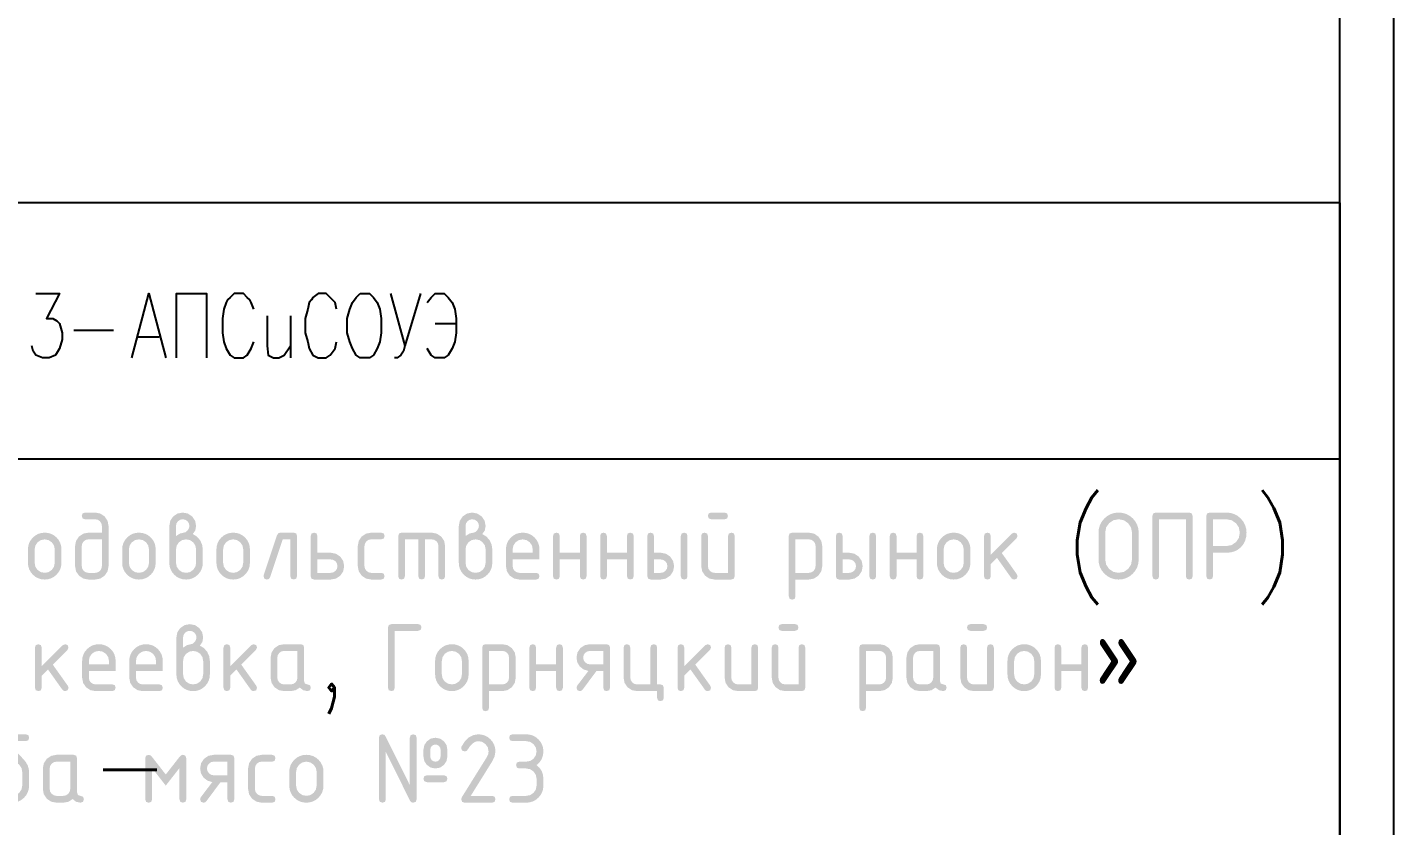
# Model space of a CAD drawing. Header units: millimetres. Extents: x 0 to 420, y 0 to 297.
# Drawn here: x 376.02 to 420.07, y 27.07 to 52.82 of the extents above; entities that cross this region are included whole.
import ezdxf

# ---------------------------------------------------------------- set-up
doc = ezdxf.new("R2010")
doc.units = ezdxf.units.MM
doc.layers.get('0').update_dxf_attribs({"linetype": 'CONTINUOUS'})
doc.styles.get("Standard").update_dxf_attribs({"font": 'STANDARD'})

msp = doc.modelspace()

# ---------------------------------------------------------------- hatches: boundary and pattern name
at = {"true_color": 0x000007}
h = msp.add_hatch(color=0, dxfattribs=at)
h.paths.add_polyline_path([(378.643691, 36.738234), (378.643691, 35.442327), (378.611996, 35.274551), (378.517463, 35.1353), (378.378212, 35.041318), (378.21209, 35.010175), (377.996013, 35.010175), (377.828237, 35.041594), (377.688986, 35.135852), (377.595004, 35.275447), (377.563861, 35.442327), (377.563861, 36.090005), (377.59528, 36.257575), (377.689538, 36.397032), (377.829133, 36.490808), (377.996013, 36.522158), (378.427615, 36.522158), (378.427615, 36.738234), (378.411974, 36.822157), (378.365328, 36.892023), (378.295943, 36.93867), (378.21209, 36.954311), (377.887975, 36.954311), (377.806878, 36.981251), (377.779937, 37.062349), (377.806878, 37.14324), (377.887975, 37.170387), (378.21209, 37.170387), (378.379177, 37.138692), (378.518565, 37.044159), (378.612341, 36.904839)], flags=0)
h.paths.add_polyline_path([(378.427615, 35.442327), (378.427615, 36.306082), (377.996013, 36.306082), (377.912366, 36.290372), (377.842775, 36.243243), (377.795647, 36.173445), (377.779937, 36.090005), (377.779937, 35.442327), (377.795715, 35.359576), (377.843327, 35.289641), (377.913262, 35.242029), (377.996013, 35.226251), (378.21209, 35.226251), (378.295048, 35.241961), (378.364776, 35.289089), (378.411905, 35.35868)], flags=0)
h = msp.add_hatch(color=0, dxfattribs=at)
h.paths.add_polyline_path([(380.8181, 36.41412), (380.949634, 36.495011), (381.070005, 36.522158), (381.134566, 36.540899), (381.19458, 36.597675), (381.236266, 36.667541), (381.250253, 36.738234), (381.234612, 36.822157), (381.187965, 36.892023), (381.118099, 36.93867), (381.034176, 36.954311), (380.950529, 36.938326), (380.880938, 36.890921), (380.83381, 36.821192), (380.8181, 36.738234)], flags=0)
h.paths.add_polyline_path([(381.35774, 36.478061), (381.491272, 36.397032), (381.594211, 36.279623), (381.659943, 36.13741), (381.681854, 35.981967), (381.681854, 35.550365), (381.671941, 35.441518), (381.642236, 35.341455), (381.59279, 35.250074), (381.523655, 35.167271), (381.440568, 35.098541), (381.349265, 35.049449), (381.249796, 35.019993), (381.142215, 35.010175), (381.033367, 35.020002), (380.933304, 35.049518), (380.841923, 35.098774), (380.75912, 35.167822), (380.69039, 35.250926), (380.641298, 35.342351), (380.611842, 35.442146), (380.602024, 35.550365), (380.602024, 36.738234), (380.633443, 36.905804), (380.727701, 37.045261), (380.867296, 37.139037), (381.034176, 37.170387), (381.201263, 37.138692), (381.340652, 37.044159), (381.434428, 36.904839), (381.465778, 36.738234), (381.438631, 36.591198)], flags=0)
h.paths.add_polyline_path([(381.465778, 35.550365), (381.465778, 35.981967), (381.442213, 36.106335), (381.37152, 36.211273), (381.267203, 36.282242), (381.142215, 36.306082), (381.016469, 36.282242), (380.911807, 36.211273), (380.841389, 36.106335), (380.8181, 35.981967), (380.8181, 35.550365), (380.841389, 35.42462), (380.911807, 35.319958), (381.016469, 35.24954), (381.142215, 35.226251), (381.267203, 35.249884), (381.37152, 35.32106), (381.442213, 35.425584)], flags=0)
h = msp.add_hatch(color=0, dxfattribs=at)
h.paths.add_polyline_path([(390.151525, 36.41412), (390.283059, 36.495011), (390.403431, 36.522158), (390.467992, 36.540899), (390.528005, 36.597675), (390.569691, 36.667541), (390.583678, 36.738234), (390.568037, 36.822157), (390.521391, 36.892023), (390.451524, 36.93867), (390.367602, 36.954311), (390.283955, 36.938326), (390.214364, 36.890921), (390.167235, 36.821192), (390.151525, 36.738234)], flags=0)
h.paths.add_polyline_path([(390.691165, 36.478061), (390.824697, 36.397032), (390.927636, 36.279623), (390.993369, 36.13741), (391.01528, 35.981967), (391.01528, 35.550365), (391.005366, 35.441518), (390.975661, 35.341455), (390.926215, 35.250074), (390.857081, 35.167271), (390.773994, 35.098541), (390.68269, 35.049449), (390.583222, 35.019993), (390.47564, 35.010175), (390.366792, 35.020002), (390.266729, 35.049518), (390.175348, 35.098774), (390.092545, 35.167822), (390.023816, 35.250926), (389.974723, 35.342351), (389.945267, 35.442146), (389.935449, 35.550365), (389.935449, 36.738234), (389.966868, 36.905804), (390.061126, 37.045261), (390.200721, 37.139037), (390.367602, 37.170387), (390.534689, 37.138692), (390.674077, 37.044159), (390.767853, 36.904839), (390.799203, 36.738234), (390.772056, 36.591198)], flags=0)
h.paths.add_polyline_path([(390.799203, 35.550365), (390.799203, 35.981967), (390.775639, 36.106335), (390.704945, 36.211273), (390.600628, 36.282242), (390.47564, 36.306082), (390.349894, 36.282242), (390.245232, 36.211273), (390.174814, 36.106335), (390.151525, 35.981967), (390.151525, 35.550365), (390.174814, 35.42462), (390.245232, 35.319958), (390.349894, 35.24954), (390.47564, 35.226251), (390.600628, 35.249884), (390.704945, 35.32106), (390.775639, 35.425584)], flags=0)
h = msp.add_hatch(color=0, dxfattribs=at)
h.paths.add_polyline_path([(398.829623, 36.41412), (398.829623, 35.118213), (398.802476, 35.037115), (398.721585, 35.010175), (398.181945, 35.010175), (398.014169, 35.041318), (397.874919, 35.1353), (397.780936, 35.274551), (397.749793, 35.442327), (397.749793, 36.41412), (397.776733, 36.495011), (397.857831, 36.522158), (397.938722, 36.495011), (397.965869, 36.41412), (397.965869, 35.442327), (397.981648, 35.359576), (398.029259, 35.289641), (398.099194, 35.242029), (398.181945, 35.226251), (398.613547, 35.226251), (398.613547, 36.41412), (398.640488, 36.495011), (398.721585, 36.522158), (398.802476, 36.495011)], flags=0)
h.paths.add_polyline_path([(398.503855, 36.954311), (398.073907, 36.954311), (397.99281, 36.981251), (397.965869, 37.062349), (397.99281, 37.14324), (398.073907, 37.170387), (398.503855, 37.170387), (398.584746, 37.14324), (398.611893, 37.062349), (398.584746, 36.981251)], flags=0)
h = msp.add_hatch(color=0, dxfattribs=at)
h.paths.add_polyline_path([(411.637643, 35.658404), (411.637643, 36.522158), (411.606293, 36.689727), (411.512517, 36.829185), (411.373128, 36.92296), (411.206041, 36.954311), (411.038265, 36.92296), (410.899014, 36.829185), (410.805032, 36.689727), (410.773889, 36.522158), (410.773889, 35.658404), (410.805032, 35.490628), (410.899014, 35.351377), (411.038265, 35.257395), (411.206041, 35.226251), (411.373128, 35.257395), (411.512517, 35.351377), (411.606293, 35.490628)], flags=0)
h.paths.add_polyline_path([(411.853719, 35.658404), (411.841834, 35.528997), (411.806177, 35.409461), (411.746749, 35.299743), (411.66355, 35.199793), (411.563694, 35.11668), (411.454226, 35.057441), (411.335043, 35.021974), (411.206041, 35.010175), (411.076635, 35.021974), (410.957099, 35.057441), (410.847381, 35.11668), (410.74743, 35.199793), (410.664317, 35.299743), (410.605079, 35.409461), (410.569612, 35.528997), (410.557812, 35.658404), (410.557812, 36.522158), (410.569612, 36.651246), (410.605079, 36.770618), (410.664317, 36.880276), (410.74743, 36.980218), (410.847381, 37.063417), (410.957099, 37.122845), (411.076635, 37.158502), (411.206041, 37.170387), (411.335758, 37.158519), (411.455397, 37.122983), (411.565012, 37.063882), (411.664652, 36.98132), (411.747214, 36.881593), (411.806315, 36.77179), (411.841851, 36.651961), (411.853719, 36.522158)], flags=0)
for points in [[(412.403868, 37.170387), (413.483699, 37.170387), (413.56459, 37.14324), (413.591737, 37.062349), (413.591737, 35.118213), (413.56459, 35.037115), (413.483699, 35.010175), (413.402601, 35.037115), (413.375661, 35.118213), (413.375661, 36.954311), (412.511906, 36.954311), (412.511906, 35.118213), (412.484759, 35.037115), (412.403868, 35.010175), (412.322771, 35.037115), (412.29583, 35.118213), (412.29583, 37.062349), (412.322771, 37.14324)], [(384.180378, 36.522158), (384.611979, 36.522158), (384.69287, 36.495011), (384.720017, 36.41412), (384.720017, 35.118213), (384.69287, 35.037115), (384.611979, 35.010175), (384.530882, 35.037115), (384.503941, 35.118213), (384.503941, 36.306082), (384.256996, 36.306082), (383.849648, 35.084037), (383.811752, 35.028502), (383.748225, 35.010175), (383.667127, 35.037529), (383.640187, 35.119866), (383.645147, 35.152388), (384.072339, 36.433964), (384.113749, 36.499972)], [(386.894426, 36.090005), (386.894426, 35.442327), (386.910204, 35.359576), (386.957816, 35.289641), (387.027751, 35.242029), (387.110502, 35.226251), (387.434066, 35.226251), (387.514957, 35.199104), (387.542104, 35.118213), (387.514957, 35.037115), (387.434066, 35.010175), (387.110502, 35.010175), (386.942726, 35.041318), (386.803475, 35.1353), (386.709493, 35.274551), (386.67835, 35.442327), (386.67835, 36.090005), (386.709493, 36.257575), (386.803475, 36.397032), (386.942726, 36.490808), (387.110502, 36.522158), (387.434066, 36.522158), (387.514957, 36.495011), (387.542104, 36.41412), (387.514957, 36.333022), (387.434066, 36.306082), (387.110502, 36.306082), (387.026855, 36.290372), (386.957264, 36.243243), (386.910136, 36.173445)], [(388.089901, 36.522158), (389.061694, 36.522158), (389.228298, 36.490463), (389.367618, 36.39593), (389.462152, 36.25661), (389.493846, 36.090005), (389.493846, 35.118213), (389.466699, 35.037115), (389.385808, 35.010175), (389.304711, 35.037115), (389.27777, 35.118213), (389.27777, 36.090005), (389.262129, 36.174341), (389.215483, 36.243794), (389.14603, 36.290441), (389.061694, 36.306082), (388.845617, 36.306082), (388.845617, 35.118213), (388.81847, 35.037115), (388.737579, 35.010175), (388.656964, 35.037115), (388.630092, 35.118213), (388.630092, 36.306082), (388.197939, 36.306082), (388.197939, 35.118213), (388.170792, 35.037115), (388.089901, 35.010175), (388.008804, 35.037115), (387.981863, 35.118213), (387.981863, 36.41412), (388.008804, 36.495011)], [(393.189688, 35.658404), (393.189688, 35.118213), (393.162541, 35.037115), (393.08165, 35.010175), (393.000553, 35.037115), (392.973612, 35.118213), (392.973612, 36.41412), (393.000553, 36.495011), (393.08165, 36.522158), (393.162541, 36.495011), (393.189688, 36.41412), (393.189688, 35.87448), (393.837366, 35.87448), (393.837366, 36.41412), (393.864307, 36.495011), (393.945404, 36.522158), (394.026295, 36.495011), (394.053443, 36.41412), (394.053443, 35.118213), (394.026295, 35.037115), (393.945404, 35.010175), (393.864307, 35.037115), (393.837366, 35.118213), (393.837366, 35.658404)], [(394.70877, 35.658404), (394.70877, 35.118213), (394.681622, 35.037115), (394.600732, 35.010175), (394.519634, 35.037115), (394.492693, 35.118213), (394.492693, 36.41412), (394.519634, 36.495011), (394.600732, 36.522158), (394.681622, 36.495011), (394.70877, 36.41412), (394.70877, 35.87448), (395.356448, 35.87448), (395.356448, 36.41412), (395.383388, 36.495011), (395.464486, 36.522158), (395.545377, 36.495011), (395.572524, 36.41412), (395.572524, 35.118213), (395.545377, 35.037115), (395.464486, 35.010175), (395.383388, 35.037115), (395.356448, 35.118213), (395.356448, 35.658404)], [(404.045563, 35.658404), (404.045563, 35.118213), (404.018416, 35.037115), (403.937525, 35.010175), (403.856428, 35.037115), (403.829487, 35.118213), (403.829487, 36.41412), (403.856428, 36.495011), (403.937525, 36.522158), (404.018416, 36.495011), (404.045563, 36.41412), (404.045563, 35.87448), (404.693241, 35.87448), (404.693241, 36.41412), (404.720182, 36.495011), (404.801279, 36.522158), (404.88217, 36.495011), (404.909318, 36.41412), (404.909318, 35.118213), (404.88217, 35.037115), (404.801279, 35.010175), (404.720182, 35.037115), (404.693241, 35.118213), (404.693241, 35.658404)], [(407.083726, 35.812193), (407.762824, 36.49129), (407.839442, 36.522158), (407.920333, 36.495011), (407.947481, 36.41412), (407.914959, 36.339155), (407.440363, 35.864558), (407.926534, 35.1805), (407.947481, 35.116559), (407.920333, 35.036702), (407.839442, 35.010175), (407.788111, 35.021474), (407.749594, 35.055925), (407.28492, 35.709115), (407.083726, 35.507922), (407.083726, 35.118213), (407.056579, 35.037115), (406.975688, 35.010175), (406.894591, 35.037115), (406.86765, 35.118213), (406.86765, 36.41412), (406.894591, 36.495011), (406.975688, 36.522158), (407.056579, 36.495011), (407.083726, 36.41412)], [(387.868441, 33.355808), (387.868441, 31.51971), (387.841294, 31.438613), (387.760403, 31.411672), (387.679305, 31.438613), (387.652365, 31.51971), (387.652365, 33.463846), (387.679305, 33.544737), (387.760403, 33.571885), (388.624157, 33.571885), (388.705048, 33.544737), (388.732195, 33.463846), (388.705048, 33.382749), (388.624157, 33.355808)], [(376.488766, 32.21369), (377.167863, 32.892787), (377.244482, 32.923655), (377.325373, 32.896508), (377.35252, 32.815617), (377.319999, 32.740652), (376.845402, 32.266056), (377.331574, 31.581997), (377.35252, 31.518056), (377.325373, 31.438199), (377.244482, 31.411672), (377.19315, 31.422972), (377.154634, 31.457423), (376.689959, 32.110613), (376.488766, 31.909419), (376.488766, 31.51971), (376.461619, 31.438613), (376.380728, 31.411672), (376.29963, 31.438613), (376.272689, 31.51971), (376.272689, 32.815617), (376.29963, 32.896508), (376.380728, 32.923655), (376.461619, 32.896508), (376.488766, 32.815617)], [(382.565092, 32.21369), (383.244189, 32.892787), (383.320808, 32.923655), (383.401699, 32.896508), (383.428846, 32.815617), (383.396324, 32.740652), (382.921728, 32.266056), (383.4079, 31.581997), (383.428846, 31.518056), (383.401699, 31.438199), (383.320808, 31.411672), (383.269476, 31.422972), (383.23096, 31.457423), (382.766285, 32.110613), (382.565092, 31.909419), (382.565092, 31.51971), (382.537945, 31.438613), (382.457054, 31.411672), (382.375956, 31.438613), (382.349015, 31.51971), (382.349015, 32.815617), (382.375956, 32.896508), (382.457054, 32.923655), (382.537945, 32.896508), (382.565092, 32.815617)], [(392.425686, 32.059901), (392.425686, 31.51971), (392.398538, 31.438613), (392.317647, 31.411672), (392.23655, 31.438613), (392.209609, 31.51971), (392.209609, 32.815617), (392.23655, 32.896508), (392.317647, 32.923655), (392.398538, 32.896508), (392.425686, 32.815617), (392.425686, 32.275977), (393.073364, 32.275977), (393.073364, 32.815617), (393.100304, 32.896508), (393.181402, 32.923655), (393.262293, 32.896508), (393.28944, 32.815617), (393.28944, 31.51971), (393.262293, 31.438613), (393.181402, 31.411672), (393.100304, 31.438613), (393.073364, 31.51971), (393.073364, 32.059901)], [(396.435641, 31.627748), (396.516532, 31.600601), (396.543679, 31.51971), (396.543679, 31.195595), (396.516532, 31.114705), (396.435641, 31.087557), (396.354544, 31.114705), (396.327603, 31.195595), (396.327603, 31.411672), (395.679925, 31.411672), (395.512149, 31.443091), (395.372898, 31.537349), (395.278916, 31.676944), (395.247772, 31.843825), (395.247772, 32.815617), (395.274713, 32.896508), (395.35581, 32.923655), (395.436701, 32.896508), (395.463849, 32.815617), (395.463849, 31.843825), (395.479627, 31.761073), (395.527238, 31.691138), (395.597174, 31.643527), (395.679925, 31.627748), (396.111527, 31.627748), (396.111527, 32.815617), (396.138467, 32.896508), (396.219565, 32.923655), (396.300456, 32.896508), (396.327603, 32.815617), (396.327603, 31.627748)], [(397.201866, 32.21369), (397.880964, 32.892787), (397.957583, 32.923655), (398.038473, 32.896508), (398.065621, 32.815617), (398.033099, 32.740652), (397.558503, 32.266056), (398.044675, 31.581997), (398.065621, 31.518056), (398.038473, 31.438199), (397.957583, 31.411672), (397.906251, 31.422972), (397.867735, 31.457423), (397.40306, 32.110613), (397.201866, 31.909419), (397.201866, 31.51971), (397.174719, 31.438613), (397.093828, 31.411672), (397.012731, 31.438613), (396.98579, 31.51971), (396.98579, 32.815617), (397.012731, 32.896508), (397.093828, 32.923655), (397.174719, 32.896508), (397.201866, 32.815617)], [(399.584702, 32.815617), (399.584702, 31.51971), (399.557555, 31.438613), (399.476664, 31.411672), (398.937024, 31.411672), (398.769248, 31.442816), (398.629997, 31.536798), (398.536015, 31.676049), (398.504872, 31.843825), (398.504872, 32.815617), (398.531812, 32.896508), (398.61291, 32.923655), (398.693801, 32.896508), (398.720948, 32.815617), (398.720948, 31.843825), (398.736726, 31.761073), (398.784338, 31.691138), (398.854273, 31.643527), (398.937024, 31.627748), (399.368626, 31.627748), (399.368626, 32.815617), (399.395567, 32.896508), (399.476664, 32.923655), (399.557555, 32.896508)], [(409.357887, 32.059901), (409.357887, 31.51971), (409.330739, 31.438613), (409.249848, 31.411672), (409.168751, 31.438613), (409.14181, 31.51971), (409.14181, 32.815617), (409.168751, 32.896508), (409.249848, 32.923655), (409.330739, 32.896508), (409.357887, 32.815617), (409.357887, 32.275977), (410.005565, 32.275977), (410.005565, 32.815617), (410.032505, 32.896508), (410.113603, 32.923655), (410.194494, 32.896508), (410.221641, 32.815617), (410.221641, 31.51971), (410.194494, 31.438613), (410.113603, 31.411672), (410.032505, 31.438613), (410.005565, 31.51971), (410.005565, 32.059901)], [(390.563708, 30.018582), (390.673986, 30.008462), (390.775788, 29.978136), (390.869116, 29.927657), (390.953969, 29.857075), (391.02455, 29.772231), (391.075029, 29.678964), (391.105355, 29.577325), (391.115475, 29.467366), (391.090325, 29.309443), (391.015153, 29.149866), (390.320071, 28.033655), (391.005232, 28.033655), (391.087845, 28.006026), (391.115475, 27.923412), (391.087845, 27.840592), (391.005232, 27.813169), (390.122736, 27.813169), (390.039916, 27.840592), (390.012493, 27.923412), (390.030683, 27.986802), (390.839867, 29.285465), (390.88107, 29.374762), (390.894989, 29.467366), (390.870666, 29.594352), (390.797975, 29.701082), (390.690763, 29.773773), (390.563708, 29.798095), (390.472034, 29.780741), (390.383874, 29.728711), (390.299228, 29.642058), (390.218096, 29.520834), (390.178891, 29.480664), (390.122736, 29.467366), (390.039916, 29.494789), (390.012493, 29.577609), (390.022415, 29.622809), (390.133192, 29.795804), (390.260402, 29.919501), (390.403942, 29.993794)], [(392.110416, 28.916151), (391.88993, 28.916151), (391.80711, 28.943574), (391.779687, 29.026394), (391.80711, 29.109007), (391.88993, 29.136637), (392.110416, 29.136637), (392.238574, 29.160615), (392.345234, 29.232549), (392.417443, 29.339209), (392.441697, 29.467366), (392.417374, 29.594352), (392.344683, 29.701082), (392.237471, 29.773773), (392.110416, 29.798095), (391.669444, 29.798095), (391.586624, 29.825518), (391.559201, 29.908338), (391.586624, 29.990952), (391.669444, 30.018582), (392.110416, 30.018582), (392.220694, 30.008453), (392.322496, 29.978067), (392.415824, 29.927424), (392.500677, 29.856524), (392.571258, 29.771379), (392.621737, 29.678068), (392.652063, 29.576696), (392.662183, 29.467366), (392.648351, 29.336918), (392.606923, 29.220008), (392.538004, 29.116535), (392.441697, 29.026394), (392.538004, 28.936167), (392.606923, 28.832504), (392.648351, 28.715405), (392.662183, 28.584871), (392.662183, 28.364384), (392.652054, 28.254107), (392.621668, 28.152304), (392.571026, 28.058977), (392.500125, 27.974124), (392.414971, 27.903629), (392.321601, 27.853339), (392.220065, 27.823203), (392.110416, 27.813169), (391.669444, 27.813169), (391.586624, 27.840592), (391.559201, 27.923412), (391.586624, 28.006026), (391.669444, 28.033655), (392.110416, 28.033655), (392.238574, 28.057633), (392.345234, 28.129567), (392.417443, 28.236227), (392.441697, 28.364384), (392.441697, 28.584871), (392.417374, 28.711926), (392.344683, 28.819137), (392.237471, 28.891829)], [(380.487855, 28.364384), (380.046332, 28.92938), (380.046332, 27.923412), (380.018702, 27.840592), (379.936089, 27.813169), (379.853269, 27.840592), (379.825846, 27.923412), (379.825846, 29.24688), (379.853269, 29.329494), (379.936089, 29.357123), (379.991004, 29.339484), (380.046332, 29.287119), (380.487855, 28.722123), (380.928828, 29.287119), (380.983742, 29.339484), (381.039071, 29.357123), (381.121684, 29.329494), (381.149314, 29.24688), (381.149314, 27.923412), (381.121684, 27.840592), (381.039071, 27.813169), (380.956251, 27.840592), (380.928828, 27.923412), (380.928828, 28.92938)], [(383.362666, 28.916151), (383.362666, 28.254141), (383.378858, 28.170219), (383.42771, 28.098699), (383.49923, 28.049847), (383.583152, 28.033655), (383.914433, 28.033655), (383.997046, 28.006026), (384.024676, 27.923412), (383.997046, 27.840592), (383.914433, 27.813169), (383.583152, 27.813169), (383.412138, 27.845071), (383.270062, 27.941051), (383.174082, 28.083127), (383.14218, 28.254141), (383.14218, 28.916151), (383.174082, 29.086959), (383.270062, 29.229241), (383.412138, 29.325015), (383.583152, 29.357123), (383.914433, 29.357123), (383.997046, 29.329494), (384.024676, 29.24688), (383.997046, 29.16406), (383.914433, 29.136637), (383.583152, 29.136637), (383.498334, 29.120514), (383.427158, 29.072145), (383.378789, 29.000763)]]:
    msp.add_hatch(color=0, dxfattribs=at).paths.add_polyline_path(points, flags=0)
h = msp.add_hatch(color=0, dxfattribs=at)
h.paths.add_polyline_path([(414.141886, 37.170387), (414.682077, 37.170387), (414.811793, 37.158519), (414.931433, 37.122983), (415.041047, 37.063882), (415.140688, 36.98132), (415.22325, 36.881593), (415.28235, 36.77179), (415.317887, 36.651961), (415.329755, 36.522158), (415.31849, 36.385009), (415.284693, 36.261295), (415.228366, 36.151018), (415.149508, 36.054176), (415.052752, 35.975404), (414.942664, 35.919266), (414.81914, 35.885659), (414.682077, 35.87448), (414.249924, 35.87448), (414.249924, 35.118213), (414.222777, 35.037115), (414.141886, 35.010175), (414.060788, 35.037115), (414.033848, 35.118213), (414.033848, 37.062349), (414.060788, 37.14324)], flags=0)
h.paths.add_polyline_path([(414.249924, 36.954311), (414.249924, 36.090005), (414.682077, 36.090005), (414.849164, 36.121149), (414.988553, 36.215131), (415.082328, 36.354589), (415.113679, 36.522158), (415.082328, 36.689727), (414.988553, 36.829185), (414.849164, 36.92296), (414.682077, 36.954311)], flags=0)
h = msp.add_hatch(color=0, dxfattribs=at)
h.paths.add_polyline_path([(376.044779, 35.550365), (376.044779, 35.981967), (376.054606, 36.089867), (376.084122, 36.1895), (376.133378, 36.280864), (376.202427, 36.363959), (376.285531, 36.433094), (376.376955, 36.482539), (376.476751, 36.512245), (376.58497, 36.522158), (376.693895, 36.512348), (376.794087, 36.482953), (376.885494, 36.434024), (376.968065, 36.365613), (377.036476, 36.283034), (377.085405, 36.191567), (377.1148, 36.091211), (377.12461, 35.981967), (377.12461, 35.550365), (377.114697, 35.442146), (377.084991, 35.342351), (377.035545, 35.250926), (376.966411, 35.167822), (376.883324, 35.098774), (376.79202, 35.049518), (376.692552, 35.020002), (376.58497, 35.010175), (376.476751, 35.020002), (376.376955, 35.049518), (376.285531, 35.098774), (376.202427, 35.167822), (376.133378, 35.250926), (376.084122, 35.342351), (376.054606, 35.442146)], flags=0)
h.paths.add_polyline_path([(376.908533, 35.550365), (376.908533, 35.981967), (376.884693, 36.106335), (376.813724, 36.211273), (376.709062, 36.282242), (376.58497, 36.306082), (376.460189, 36.282242), (376.355664, 36.211273), (376.284489, 36.106335), (376.260855, 35.981967), (376.260855, 35.550365), (376.284144, 35.42462), (376.354562, 35.319958), (376.459224, 35.24954), (376.58497, 35.226251), (376.709062, 35.249884), (376.813724, 35.32106), (376.884693, 35.425584)], flags=0)
h = msp.add_hatch(color=0, dxfattribs=at)
h.paths.add_polyline_path([(379.082942, 35.550365), (379.082942, 35.981967), (379.092769, 36.089867), (379.122285, 36.1895), (379.171541, 36.280864), (379.24059, 36.363959), (379.323694, 36.433094), (379.415118, 36.482539), (379.514914, 36.512245), (379.623133, 36.522158), (379.732058, 36.512348), (379.83225, 36.482953), (379.923657, 36.434024), (380.006228, 36.365613), (380.074639, 36.283034), (380.123568, 36.191567), (380.152963, 36.091211), (380.162773, 35.981967), (380.162773, 35.550365), (380.15286, 35.442146), (380.123154, 35.342351), (380.073708, 35.250926), (380.004574, 35.167822), (379.921487, 35.098774), (379.830183, 35.049518), (379.730715, 35.020002), (379.623133, 35.010175), (379.514914, 35.020002), (379.415118, 35.049518), (379.323694, 35.098774), (379.24059, 35.167822), (379.171541, 35.250926), (379.122285, 35.342351), (379.092769, 35.442146)], flags=0)
h.paths.add_polyline_path([(379.946696, 35.550365), (379.946696, 35.981967), (379.922856, 36.106335), (379.851887, 36.211273), (379.747225, 36.282242), (379.623133, 36.306082), (379.498352, 36.282242), (379.393827, 36.211273), (379.322652, 36.106335), (379.299018, 35.981967), (379.299018, 35.550365), (379.322307, 35.42462), (379.392725, 35.319958), (379.497387, 35.24954), (379.623133, 35.226251), (379.747225, 35.249884), (379.851887, 35.32106), (379.922856, 35.425584)], flags=0)
h = msp.add_hatch(color=0, dxfattribs=at)
h.paths.add_polyline_path([(382.121105, 35.550365), (382.121105, 35.981967), (382.130932, 36.089867), (382.160448, 36.1895), (382.209704, 36.280864), (382.278753, 36.363959), (382.361857, 36.433094), (382.453281, 36.482539), (382.553077, 36.512245), (382.661296, 36.522158), (382.770221, 36.512348), (382.870413, 36.482953), (382.96182, 36.434024), (383.044391, 36.365613), (383.112802, 36.283034), (383.161731, 36.191567), (383.191126, 36.091211), (383.200936, 35.981967), (383.200936, 35.550365), (383.191023, 35.442146), (383.161317, 35.342351), (383.111871, 35.250926), (383.042737, 35.167822), (382.95965, 35.098774), (382.868346, 35.049518), (382.768878, 35.020002), (382.661296, 35.010175), (382.553077, 35.020002), (382.453281, 35.049518), (382.361857, 35.098774), (382.278753, 35.167822), (382.209704, 35.250926), (382.160448, 35.342351), (382.130932, 35.442146)], flags=0)
h.paths.add_polyline_path([(382.984859, 35.550365), (382.984859, 35.981967), (382.961019, 36.106335), (382.89005, 36.211273), (382.785388, 36.282242), (382.661296, 36.306082), (382.536515, 36.282242), (382.43199, 36.211273), (382.360815, 36.106335), (382.337181, 35.981967), (382.337181, 35.550365), (382.36047, 35.42462), (382.430888, 35.319958), (382.53555, 35.24954), (382.661296, 35.226251), (382.785388, 35.249884), (382.89005, 35.32106), (382.961019, 35.425584)], flags=0)
h = msp.add_hatch(color=0, dxfattribs=at)
h.paths.add_polyline_path([(386.239099, 35.442327), (386.207748, 35.274551), (386.113973, 35.1353), (385.974584, 35.041318), (385.807497, 35.010175), (385.267306, 35.010175), (385.186209, 35.037115), (385.159268, 35.118213), (385.159268, 36.41412), (385.186209, 36.495011), (385.267306, 36.522158), (385.348197, 36.495011), (385.375344, 36.41412), (385.375344, 35.87448), (385.807497, 35.87448), (385.974584, 35.842785), (386.113973, 35.748252), (386.207748, 35.608519)], flags=0)
h.paths.add_polyline_path([(386.023022, 35.442327), (386.007382, 35.52625), (385.960735, 35.596116), (385.891351, 35.642763), (385.807497, 35.658404), (385.375344, 35.658404), (385.375344, 35.226251), (385.807497, 35.226251), (385.890455, 35.241961), (385.960184, 35.289089), (386.007313, 35.35868)], flags=0)
h = msp.add_hatch(color=0, dxfattribs=at)
h.paths.add_polyline_path([(391.994721, 36.306082), (391.86994, 36.282242), (391.765416, 36.211273), (391.69424, 36.106335), (391.670607, 35.981967), (391.670607, 35.87448), (392.318285, 35.87448), (392.318285, 35.981967), (392.294445, 36.106335), (392.223476, 36.211273), (392.118814, 36.282242)], flags=0)
h.paths.add_polyline_path([(391.670607, 35.658404), (391.670607, 35.442327), (391.686385, 35.359576), (391.733997, 35.289641), (391.803932, 35.242029), (391.886683, 35.226251), (392.426323, 35.226251), (392.507214, 35.199104), (392.534361, 35.118213), (392.507214, 35.037115), (392.426323, 35.010175), (391.886683, 35.010175), (391.718907, 35.041318), (391.579656, 35.1353), (391.485674, 35.274551), (391.45453, 35.442327), (391.45453, 35.981967), (391.464358, 36.089867), (391.493873, 36.1895), (391.54313, 36.280864), (391.612178, 36.363959), (391.695282, 36.433094), (391.786706, 36.482539), (391.886502, 36.512245), (391.994721, 36.522158), (392.103647, 36.512348), (392.203839, 36.482953), (392.295246, 36.434024), (392.377816, 36.365613), (392.446227, 36.283034), (392.495156, 36.191567), (392.524551, 36.091211), (392.534361, 35.981967), (392.534361, 35.658404)], flags=0)
h = msp.add_hatch(color=0, dxfattribs=at)
h.paths.add_polyline_path([(396.875529, 35.442327), (396.844179, 35.274551), (396.750403, 35.1353), (396.611015, 35.041318), (396.443928, 35.010175), (396.119813, 35.010175), (396.038716, 35.037115), (396.011775, 35.118213), (396.011775, 36.41412), (396.038716, 36.495011), (396.119813, 36.522158), (396.200704, 36.495011), (396.227851, 36.41412), (396.227851, 35.87448), (396.443928, 35.87448), (396.611015, 35.843061), (396.750403, 35.748803), (396.844179, 35.609414)], flags=0)
h.paths.add_polyline_path([(396.660004, 35.442327), (396.644363, 35.52625), (396.597717, 35.596116), (396.52785, 35.642763), (396.443928, 35.658404), (396.227851, 35.658404), (396.227851, 35.226251), (396.443928, 35.226251), (396.526886, 35.241961), (396.596614, 35.289089), (396.644019, 35.35868)], flags=0)
h.paths.add_polyline_path([(397.091606, 36.41412), (397.118546, 36.495011), (397.199644, 36.522158), (397.280535, 36.495011), (397.307682, 36.41412), (397.307682, 35.118213), (397.280535, 35.037115), (397.199644, 35.010175), (397.118546, 35.037115), (397.091606, 35.118213)], flags=0)
h = msp.add_hatch(color=0, dxfattribs=at)
h.paths.add_polyline_path([(400.572388, 36.41412), (400.599328, 36.495011), (400.680426, 36.522158), (401.220617, 36.522158), (401.387704, 36.490808), (401.527092, 36.397032), (401.620868, 36.257575), (401.652218, 36.090005), (401.652218, 35.442327), (401.620868, 35.275447), (401.527092, 35.135852), (401.387704, 35.041594), (401.220617, 35.010175), (400.788464, 35.010175), (400.788464, 34.469984), (400.761317, 34.389093), (400.680426, 34.361945), (400.599328, 34.389093), (400.572388, 34.469984)], flags=0)
h.paths.add_polyline_path([(400.788464, 36.306082), (400.788464, 35.226251), (401.220617, 35.226251), (401.303575, 35.241961), (401.373303, 35.289089), (401.420432, 35.35868), (401.436142, 35.442327), (401.436142, 36.090005), (401.420501, 36.174341), (401.373855, 36.243794), (401.30447, 36.290441), (401.220617, 36.306082)], flags=0)
h = msp.add_hatch(color=0, dxfattribs=at)
h.paths.add_polyline_path([(402.955223, 35.442327), (402.923873, 35.274551), (402.830098, 35.1353), (402.690709, 35.041318), (402.523622, 35.010175), (402.199507, 35.010175), (402.11841, 35.037115), (402.091469, 35.118213), (402.091469, 36.41412), (402.11841, 36.495011), (402.199507, 36.522158), (402.280398, 36.495011), (402.307545, 36.41412), (402.307545, 35.87448), (402.523622, 35.87448), (402.690709, 35.843061), (402.830098, 35.748803), (402.923873, 35.609414)], flags=0)
h.paths.add_polyline_path([(402.739698, 35.442327), (402.724058, 35.52625), (402.677411, 35.596116), (402.607544, 35.642763), (402.523622, 35.658404), (402.307545, 35.658404), (402.307545, 35.226251), (402.523622, 35.226251), (402.60658, 35.241961), (402.676309, 35.289089), (402.723713, 35.35868)], flags=0)
h.paths.add_polyline_path([(403.1713, 36.41412), (403.19824, 36.495011), (403.279338, 36.522158), (403.360229, 36.495011), (403.387376, 36.41412), (403.387376, 35.118213), (403.360229, 35.037115), (403.279338, 35.010175), (403.19824, 35.037115), (403.1713, 35.118213)], flags=0)
h = msp.add_hatch(color=0, dxfattribs=at)
h.paths.add_polyline_path([(405.348568, 35.550365), (405.348568, 35.981967), (405.358396, 36.089867), (405.387911, 36.1895), (405.437168, 36.280864), (405.506216, 36.363959), (405.58932, 36.433094), (405.680745, 36.482539), (405.78054, 36.512245), (405.888759, 36.522158), (405.997685, 36.512348), (406.097877, 36.482953), (406.189284, 36.434024), (406.271854, 36.365613), (406.340265, 36.283034), (406.389194, 36.191567), (406.418589, 36.091211), (406.428399, 35.981967), (406.428399, 35.550365), (406.418486, 35.442146), (406.388781, 35.342351), (406.339335, 35.250926), (406.2702, 35.167822), (406.187113, 35.098774), (406.09581, 35.049518), (405.996341, 35.020002), (405.888759, 35.010175), (405.78054, 35.020002), (405.680745, 35.049518), (405.58932, 35.098774), (405.506216, 35.167822), (405.437168, 35.250926), (405.387911, 35.342351), (405.358396, 35.442146)], flags=0)
h.paths.add_polyline_path([(406.212323, 35.550365), (406.212323, 35.981967), (406.188483, 36.106335), (406.117514, 36.211273), (406.012852, 36.282242), (405.888759, 36.306082), (405.763978, 36.282242), (405.659454, 36.211273), (405.588278, 36.106335), (405.564645, 35.981967), (405.564645, 35.550365), (405.587934, 35.42462), (405.658351, 35.319958), (405.763013, 35.24954), (405.888759, 35.226251), (406.012852, 35.249884), (406.117514, 35.32106), (406.188483, 35.425584)], flags=0)
h = msp.add_hatch(color=0, dxfattribs=at)
h.paths.add_polyline_path([(381.04601, 32.815617), (381.177544, 32.896508), (381.297916, 32.923655), (381.362477, 32.942397), (381.42249, 32.999172), (381.464176, 33.069038), (381.478163, 33.139732), (381.462522, 33.223654), (381.415876, 33.293521), (381.346009, 33.340167), (381.262087, 33.355808), (381.17844, 33.339823), (381.108849, 33.292418), (381.06172, 33.22269), (381.04601, 33.139732)], flags=0)
h.paths.add_polyline_path([(381.58565, 32.879558), (381.719182, 32.79853), (381.822121, 32.681121), (381.887854, 32.538907), (381.909765, 32.383464), (381.909765, 31.951863), (381.899851, 31.843015), (381.870146, 31.742952), (381.8207, 31.651571), (381.751566, 31.568768), (381.668479, 31.500039), (381.577175, 31.450946), (381.477707, 31.42149), (381.370125, 31.411672), (381.261277, 31.421499), (381.161214, 31.451015), (381.069833, 31.500271), (380.98703, 31.569319), (380.918301, 31.652424), (380.869208, 31.743848), (380.839752, 31.843644), (380.829934, 31.951863), (380.829934, 33.139732), (380.861353, 33.307301), (380.955611, 33.446759), (381.095206, 33.540534), (381.262087, 33.571885), (381.429174, 33.54019), (381.568562, 33.445656), (381.662338, 33.306337), (381.693688, 33.139732), (381.666541, 32.992695)], flags=0)
h.paths.add_polyline_path([(381.693688, 31.951863), (381.693688, 32.383464), (381.670124, 32.507832), (381.59943, 32.61277), (381.495113, 32.683739), (381.370125, 32.707579), (381.244379, 32.683739), (381.139717, 32.61277), (381.069299, 32.507832), (381.04601, 32.383464), (381.04601, 31.951863), (381.069299, 31.826117), (381.139717, 31.721455), (381.244379, 31.651037), (381.370125, 31.627748), (381.495113, 31.651382), (381.59943, 31.722557), (381.670124, 31.827081)], flags=0)
h = msp.add_hatch(color=0, dxfattribs=at)
h.paths.add_polyline_path([(401.103784, 32.815617), (401.103784, 31.51971), (401.076636, 31.438613), (400.995746, 31.411672), (400.456106, 31.411672), (400.28833, 31.442816), (400.149079, 31.536798), (400.055097, 31.676049), (400.023953, 31.843825), (400.023953, 32.815617), (400.050894, 32.896508), (400.131991, 32.923655), (400.212882, 32.896508), (400.240029, 32.815617), (400.240029, 31.843825), (400.255808, 31.761073), (400.303419, 31.691138), (400.373355, 31.643527), (400.456106, 31.627748), (400.887707, 31.627748), (400.887707, 32.815617), (400.914648, 32.896508), (400.995746, 32.923655), (401.076636, 32.896508)], flags=0)
h.paths.add_polyline_path([(400.778016, 33.355808), (400.348068, 33.355808), (400.26697, 33.382749), (400.240029, 33.463846), (400.26697, 33.544737), (400.348068, 33.571885), (400.778016, 33.571885), (400.858906, 33.544737), (400.886054, 33.463846), (400.858906, 33.382749)], flags=0)
h = msp.add_hatch(color=0, dxfattribs=at)
h.paths.add_polyline_path([(407.183478, 32.815617), (407.183478, 31.51971), (407.156331, 31.438613), (407.07544, 31.411672), (406.5358, 31.411672), (406.368024, 31.442816), (406.228773, 31.536798), (406.134791, 31.676049), (406.103647, 31.843825), (406.103647, 32.815617), (406.130588, 32.896508), (406.211685, 32.923655), (406.292576, 32.896508), (406.319724, 32.815617), (406.319724, 31.843825), (406.335502, 31.761073), (406.383113, 31.691138), (406.453049, 31.643527), (406.5358, 31.627748), (406.967402, 31.627748), (406.967402, 32.815617), (406.994342, 32.896508), (407.07544, 32.923655), (407.156331, 32.896508)], flags=0)
h.paths.add_polyline_path([(406.85771, 33.355808), (406.427762, 33.355808), (406.346664, 33.382749), (406.319724, 33.463846), (406.346664, 33.544737), (406.427762, 33.571885), (406.85771, 33.571885), (406.938601, 33.544737), (406.965748, 33.463846), (406.938601, 33.382749)], flags=0)
h = msp.add_hatch(color=0, dxfattribs=at)
h.paths.add_polyline_path([(378.331962, 32.707579), (378.207181, 32.683739), (378.102656, 32.61277), (378.031481, 32.507832), (378.007847, 32.383464), (378.007847, 32.275977), (378.655525, 32.275977), (378.655525, 32.383464), (378.631685, 32.507832), (378.560716, 32.61277), (378.456054, 32.683739)], flags=0)
h.paths.add_polyline_path([(378.007847, 32.059901), (378.007847, 31.843825), (378.023626, 31.761073), (378.071237, 31.691138), (378.141173, 31.643527), (378.223924, 31.627748), (378.763564, 31.627748), (378.844454, 31.600601), (378.871602, 31.51971), (378.844454, 31.438613), (378.763564, 31.411672), (378.223924, 31.411672), (378.056148, 31.442816), (377.916897, 31.536798), (377.822915, 31.676049), (377.791771, 31.843825), (377.791771, 32.383464), (377.801598, 32.491365), (377.831114, 32.590997), (377.88037, 32.682361), (377.949419, 32.765457), (378.032523, 32.834591), (378.123947, 32.884037), (378.223743, 32.913742), (378.331962, 32.923655), (378.440887, 32.913845), (378.541079, 32.88445), (378.632486, 32.835521), (378.715057, 32.76711), (378.783468, 32.684531), (378.832397, 32.593064), (378.861792, 32.492708), (378.871602, 32.383464), (378.871602, 32.059901)], flags=0)
h = msp.add_hatch(color=0, dxfattribs=at)
h.paths.add_polyline_path([(379.851043, 32.707579), (379.726262, 32.683739), (379.621738, 32.61277), (379.550562, 32.507832), (379.526929, 32.383464), (379.526929, 32.275977), (380.174607, 32.275977), (380.174607, 32.383464), (380.150767, 32.507832), (380.079798, 32.61277), (379.975136, 32.683739)], flags=0)
h.paths.add_polyline_path([(379.526929, 32.059901), (379.526929, 31.843825), (379.542707, 31.761073), (379.590319, 31.691138), (379.660254, 31.643527), (379.743005, 31.627748), (380.282645, 31.627748), (380.363536, 31.600601), (380.390683, 31.51971), (380.363536, 31.438613), (380.282645, 31.411672), (379.743005, 31.411672), (379.575229, 31.442816), (379.435978, 31.536798), (379.341996, 31.676049), (379.310852, 31.843825), (379.310852, 32.383464), (379.32068, 32.491365), (379.350195, 32.590997), (379.399452, 32.682361), (379.4685, 32.765457), (379.551604, 32.834591), (379.643029, 32.884037), (379.742824, 32.913742), (379.851043, 32.923655), (379.959969, 32.913845), (380.060161, 32.88445), (380.151568, 32.835521), (380.234138, 32.76711), (380.302549, 32.684531), (380.351478, 32.593064), (380.380873, 32.492708), (380.390683, 32.383464), (380.390683, 32.059901)], flags=0)
h = msp.add_hatch(color=0, dxfattribs=at)
h.paths.add_polyline_path([(384.731851, 32.707579), (384.30025, 32.707579), (384.216603, 32.691869), (384.147012, 32.64474), (384.099883, 32.574943), (384.084173, 32.491503), (384.084173, 31.843825), (384.099952, 31.761073), (384.147563, 31.691138), (384.217499, 31.643527), (384.30025, 31.627748), (384.516326, 31.627748), (384.599284, 31.643458), (384.669013, 31.690587), (384.716142, 31.760178), (384.731851, 31.843825)], flags=0)
h.paths.add_polyline_path([(385.164004, 31.51971), (385.136857, 31.438613), (385.055966, 31.411672), (384.918851, 31.440266), (384.809021, 31.526325), (384.675903, 31.440266), (384.516326, 31.411672), (384.30025, 31.411672), (384.132474, 31.442816), (383.993223, 31.536798), (383.899241, 31.676049), (383.868097, 31.843825), (383.868097, 32.491503), (383.899241, 32.659072), (383.993223, 32.79853), (384.132474, 32.892305), (384.30025, 32.923655), (384.839889, 32.923655), (384.92078, 32.896508), (384.947928, 32.815617), (384.947928, 31.735786), (384.974868, 31.654689), (385.055966, 31.627748), (385.136857, 31.600601)], flags=0)
h = msp.add_hatch(color=0, dxfattribs=at)
h.paths.add_polyline_path([(389.171446, 31.951863), (389.171446, 32.383464), (389.181273, 32.491365), (389.210789, 32.590997), (389.260045, 32.682361), (389.329094, 32.765457), (389.412198, 32.834591), (389.503622, 32.884037), (389.603418, 32.913742), (389.711637, 32.923655), (389.820563, 32.913845), (389.920755, 32.88445), (390.012162, 32.835521), (390.094732, 32.76711), (390.163143, 32.684531), (390.212072, 32.593064), (390.241467, 32.492708), (390.251277, 32.383464), (390.251277, 31.951863), (390.241364, 31.843644), (390.211658, 31.743848), (390.162213, 31.652424), (390.093078, 31.569319), (390.009991, 31.500271), (389.918687, 31.451015), (389.819219, 31.421499), (389.711637, 31.411672), (389.603418, 31.421499), (389.503622, 31.451015), (389.412198, 31.500271), (389.329094, 31.569319), (389.260045, 31.652424), (389.210789, 31.743848), (389.181273, 31.843644)], flags=0)
h.paths.add_polyline_path([(390.035201, 31.951863), (390.035201, 32.383464), (390.011361, 32.507832), (389.940392, 32.61277), (389.83573, 32.683739), (389.711637, 32.707579), (389.586856, 32.683739), (389.482332, 32.61277), (389.411156, 32.507832), (389.387523, 32.383464), (389.387523, 31.951863), (389.410811, 31.826117), (389.481229, 31.721455), (389.585891, 31.651037), (389.711637, 31.627748), (389.83573, 31.651382), (389.940392, 31.722557), (390.011361, 31.827081)], flags=0)
h = msp.add_hatch(color=0, dxfattribs=at)
h.paths.add_polyline_path([(390.690528, 32.815617), (390.717468, 32.896508), (390.798566, 32.923655), (391.338757, 32.923655), (391.505844, 32.892305), (391.645233, 32.79853), (391.739008, 32.659072), (391.770358, 32.491503), (391.770358, 31.843825), (391.739008, 31.676944), (391.645233, 31.537349), (391.505844, 31.443091), (391.338757, 31.411672), (390.906604, 31.411672), (390.906604, 30.871481), (390.879457, 30.79059), (390.798566, 30.763443), (390.717468, 30.79059), (390.690528, 30.871481)], flags=0)
h.paths.add_polyline_path([(390.906604, 32.707579), (390.906604, 31.627748), (391.338757, 31.627748), (391.421715, 31.643458), (391.491444, 31.690587), (391.538572, 31.760178), (391.554282, 31.843825), (391.554282, 32.491503), (391.538641, 32.575839), (391.491995, 32.645292), (391.422611, 32.691938), (391.338757, 32.707579)], flags=0)
h = msp.add_hatch(color=0, dxfattribs=at)
h.paths.add_polyline_path([(394.113439, 32.063208), (393.96089, 32.107857), (393.83728, 32.203768), (393.7557, 32.33606), (393.728691, 32.491503), (393.759834, 32.659072), (393.853817, 32.79853), (393.993067, 32.892305), (394.160844, 32.923655), (394.700483, 32.923655), (394.781374, 32.896508), (394.808521, 32.815617), (394.808521, 31.51971), (394.781374, 31.438613), (394.700483, 31.411672), (394.619386, 31.438613), (394.592445, 31.51971), (394.592445, 32.059901), (394.373613, 32.059901), (393.92327, 31.455769), (393.885167, 31.422558), (393.836729, 31.411672), (393.755631, 31.438613), (393.728691, 31.51971), (393.749637, 31.585305)], flags=0)
h.paths.add_polyline_path([(393.944767, 32.491503), (393.960546, 32.409234), (394.008157, 32.339367), (394.078092, 32.291756), (394.160844, 32.275977), (394.592445, 32.275977), (394.592445, 32.707579), (394.160844, 32.707579), (394.077197, 32.691869), (394.007606, 32.64474), (393.960477, 32.574943)], flags=0)
h = msp.add_hatch(color=0, dxfattribs=at)
h.paths.add_polyline_path([(402.846548, 32.815617), (402.873489, 32.896508), (402.954586, 32.923655), (403.494777, 32.923655), (403.661864, 32.892305), (403.801253, 32.79853), (403.895028, 32.659072), (403.926379, 32.491503), (403.926379, 31.843825), (403.895028, 31.676944), (403.801253, 31.537349), (403.661864, 31.443091), (403.494777, 31.411672), (403.062624, 31.411672), (403.062624, 30.871481), (403.035477, 30.79059), (402.954586, 30.763443), (402.873489, 30.79059), (402.846548, 30.871481)], flags=0)
h.paths.add_polyline_path([(403.062624, 32.707579), (403.062624, 31.627748), (403.494777, 31.627748), (403.577735, 31.643458), (403.647464, 31.690587), (403.694593, 31.760178), (403.710302, 31.843825), (403.710302, 32.491503), (403.694662, 32.575839), (403.648015, 32.645292), (403.578631, 32.691938), (403.494777, 32.707579)], flags=0)
h = msp.add_hatch(color=0, dxfattribs=at)
h.paths.add_polyline_path([(405.229384, 32.707579), (404.797782, 32.707579), (404.714135, 32.691869), (404.644544, 32.64474), (404.597415, 32.574943), (404.581706, 32.491503), (404.581706, 31.843825), (404.597484, 31.761073), (404.645096, 31.691138), (404.715031, 31.643527), (404.797782, 31.627748), (405.013859, 31.627748), (405.096817, 31.643458), (405.166545, 31.690587), (405.213674, 31.760178), (405.229384, 31.843825)], flags=0)
h.paths.add_polyline_path([(405.661537, 31.51971), (405.634389, 31.438613), (405.553498, 31.411672), (405.416384, 31.440266), (405.306554, 31.526325), (405.173435, 31.440266), (405.013859, 31.411672), (404.797782, 31.411672), (404.630006, 31.442816), (404.490755, 31.536798), (404.396773, 31.676049), (404.365629, 31.843825), (404.365629, 32.491503), (404.396773, 32.659072), (404.490755, 32.79853), (404.630006, 32.892305), (404.797782, 32.923655), (405.337422, 32.923655), (405.418313, 32.896508), (405.44546, 32.815617), (405.44546, 31.735786), (405.472401, 31.654689), (405.553498, 31.627748), (405.634389, 31.600601)], flags=0)
h = msp.add_hatch(color=0, dxfattribs=at)
h.paths.add_polyline_path([(407.622729, 31.951863), (407.622729, 32.383464), (407.632556, 32.491365), (407.662072, 32.590997), (407.711328, 32.682361), (407.780376, 32.765457), (407.863481, 32.834591), (407.954905, 32.884037), (408.054701, 32.913742), (408.16292, 32.923655), (408.271845, 32.913845), (408.372037, 32.88445), (408.463444, 32.835521), (408.546014, 32.76711), (408.614425, 32.684531), (408.663354, 32.593064), (408.69275, 32.492708), (408.70256, 32.383464), (408.70256, 31.951863), (408.692646, 31.843644), (408.662941, 31.743848), (408.613495, 31.652424), (408.544361, 31.569319), (408.461274, 31.500271), (408.36997, 31.451015), (408.270501, 31.421499), (408.16292, 31.411672), (408.054701, 31.421499), (407.954905, 31.451015), (407.863481, 31.500271), (407.780376, 31.569319), (407.711328, 31.652424), (407.662072, 31.743848), (407.632556, 31.843644)], flags=0)
h.paths.add_polyline_path([(408.486483, 31.951863), (408.486483, 32.383464), (408.462643, 32.507832), (408.391674, 32.61277), (408.287012, 32.683739), (408.16292, 32.707579), (408.038138, 32.683739), (407.933614, 32.61277), (407.862439, 32.507832), (407.838805, 32.383464), (407.838805, 31.951863), (407.862094, 31.826117), (407.932512, 31.721455), (408.037174, 31.651037), (408.16292, 31.627748), (408.287012, 31.651382), (408.391674, 31.722557), (408.462643, 31.827081)], flags=0)
h = msp.add_hatch(color=0, dxfattribs=at)
h.paths.add_polyline_path([(376.081311, 28.805908), (376.081311, 28.364384), (376.071191, 28.254107), (376.040865, 28.152304), (375.990386, 28.058977), (375.919805, 27.974124), (375.834952, 27.903629), (375.741624, 27.853339), (375.639822, 27.823203), (375.529544, 27.813169), (375.419267, 27.823203), (375.317464, 27.853339), (375.224136, 27.903629), (375.139284, 27.974124), (375.068789, 28.058977), (375.018499, 28.152304), (374.988363, 28.254107), (374.978329, 28.364384), (374.978329, 28.805908), (374.996123, 28.961041), (375.049573, 29.094056), (375.138784, 29.204953), (375.263858, 29.293733), (375.378511, 29.341138), (375.484896, 29.357123), (375.000378, 29.841641), (374.978329, 29.906685), (375.005752, 29.990538), (375.088572, 30.018582), (375.972721, 30.018582), (376.055335, 29.990952), (376.082964, 29.908338), (376.055335, 29.825518), (375.972721, 29.798095), (375.34599, 29.798095), (375.900512, 29.21491), (375.979456, 29.117982), (376.035973, 29.017437), (376.069959, 28.913378)], flags=0)
h.paths.add_polyline_path([(375.860825, 28.364384), (375.860825, 28.805908), (375.836502, 28.932481), (375.763811, 29.039623), (375.656599, 29.112315), (375.529544, 29.136637), (375.402558, 29.112315), (375.295829, 29.039623), (375.222931, 28.932481), (375.198815, 28.805908), (375.198815, 28.364384), (375.222793, 28.236227), (375.294726, 28.129567), (375.401387, 28.057633), (375.529544, 28.033655), (375.656599, 28.057771), (375.763811, 28.130669), (375.836502, 28.237398)], flags=0)
h = msp.add_hatch(color=0, dxfattribs=at)
h.paths.add_polyline_path([(387.573701, 29.953538), (388.354222, 28.381472), (388.354222, 29.908338), (388.381645, 29.990952), (388.464465, 30.018582), (388.547078, 29.990952), (388.574708, 29.908338), (388.574708, 27.923412), (388.547078, 27.840592), (388.464465, 27.813169), (388.404796, 27.826881), (388.367451, 27.868291), (387.581969, 29.45083), (387.581969, 27.923412), (387.55434, 27.840592), (387.471726, 27.813169), (387.388906, 27.840592), (387.361483, 27.923412), (387.361483, 29.908338), (387.388906, 29.990952), (387.471726, 30.018582), (387.532429, 30.002183)], flags=0)
h.paths.add_polyline_path([(389.456652, 28.474628), (388.905437, 28.474628), (388.822617, 28.502051), (388.795194, 28.584871), (388.822617, 28.667966), (388.905437, 28.695665), (389.456652, 28.695665), (389.539266, 28.667966), (389.566896, 28.584871), (389.539266, 28.502051)], flags=0)
h.paths.add_polyline_path([(389.346409, 29.302002), (389.346409, 29.522488), (389.334145, 29.585671), (389.297902, 29.639345), (389.244228, 29.675588), (389.181045, 29.687852), (389.117448, 29.675588), (389.064187, 29.639345), (389.027738, 29.585671), (389.01568, 29.522488), (389.01568, 29.302002), (389.027738, 29.237441), (389.064187, 29.184042), (389.117448, 29.14835), (389.181045, 29.136637), (389.244228, 29.148695), (389.297902, 29.185144), (389.334145, 29.238405)], flags=0)
h.paths.add_polyline_path([(389.566896, 29.302002), (389.538508, 29.153311), (389.453896, 29.028599), (389.32946, 28.944263), (389.181045, 28.916151), (389.032354, 28.944263), (388.907642, 29.028599), (388.823306, 29.153311), (388.795194, 29.302002), (388.795194, 29.522488), (388.823306, 29.670903), (388.907642, 29.795339), (389.032354, 29.879951), (389.181045, 29.908338), (389.32946, 29.879951), (389.453896, 29.795339), (389.538508, 29.670903), (389.566896, 29.522488)], flags=0)
h = msp.add_hatch(color=0, dxfattribs=at)
h.paths.add_polyline_path([(377.407533, 29.136637), (376.966009, 29.136637), (376.881191, 29.120514), (376.810015, 29.072145), (376.761646, 29.000763), (376.745523, 28.916151), (376.745523, 28.254141), (376.761715, 28.170219), (376.810567, 28.098699), (376.882087, 28.049847), (376.966009, 28.033655), (377.187047, 28.033655), (377.271658, 28.049778), (377.34304, 28.098148), (377.39141, 28.169323), (377.407533, 28.254141)], flags=0)
h.paths.add_polyline_path([(377.848505, 27.923412), (377.820875, 27.840592), (377.738262, 27.813169), (377.598184, 27.842246), (377.485805, 27.930027), (377.350068, 27.842246), (377.187047, 27.813169), (376.966009, 27.813169), (376.794995, 27.845071), (376.652919, 27.941051), (376.556939, 28.083127), (376.525037, 28.254141), (376.525037, 28.916151), (376.556939, 29.086959), (376.652919, 29.229241), (376.794995, 29.325015), (376.966009, 29.357123), (377.517776, 29.357123), (377.600389, 29.329494), (377.628019, 29.24688), (377.628019, 28.143898), (377.655442, 28.061078), (377.738262, 28.033655), (377.820875, 28.006026)], flags=0)
h = msp.add_hatch(color=0, dxfattribs=at)
h.paths.add_polyline_path([(381.987937, 28.477935), (381.832219, 28.523824), (381.706266, 28.621802), (381.623171, 28.756988), (381.595472, 28.916151), (381.627374, 29.086959), (381.723354, 29.229241), (381.86543, 29.325015), (382.036444, 29.357123), (382.588211, 29.357123), (382.670824, 29.329494), (382.698454, 29.24688), (382.698454, 27.923412), (382.670824, 27.840592), (382.588211, 27.813169), (382.505391, 27.840592), (382.477968, 27.923412), (382.477968, 28.474628), (382.253623, 28.474628), (381.794461, 27.858369), (381.755256, 27.8244), (381.705715, 27.813169), (381.622895, 27.840592), (381.595472, 27.923412), (381.617521, 27.990109)], flags=0)
h.paths.add_polyline_path([(381.815958, 28.916151), (381.83215, 28.831815), (381.881002, 28.760708), (381.952522, 28.711857), (382.036444, 28.695665), (382.477968, 28.695665), (382.477968, 29.136637), (382.036444, 29.136637), (381.951626, 29.120514), (381.88045, 29.072145), (381.832081, 29.000763)], flags=0)
h = msp.add_hatch(color=0, dxfattribs=at)
h.paths.add_polyline_path([(384.4694, 28.364384), (384.4694, 28.805908), (384.479434, 28.915867), (384.509569, 29.017506), (384.559859, 29.110773), (384.630355, 29.195617), (384.715207, 29.266199), (384.808535, 29.316678), (384.910337, 29.347003), (385.020615, 29.357123), (385.132236, 29.347107), (385.234762, 29.317091), (385.328193, 29.267129), (385.412529, 29.197271), (385.482387, 29.112943), (385.532349, 29.019573), (385.562365, 28.91721), (385.572381, 28.805908), (385.572381, 28.364384), (385.562261, 28.254107), (385.531936, 28.152304), (385.481457, 28.058977), (385.410875, 27.974124), (385.326023, 27.903629), (385.232695, 27.853339), (385.130892, 27.823203), (385.020615, 27.813169), (384.910337, 27.823203), (384.808535, 27.853339), (384.715207, 27.903629), (384.630355, 27.974124), (384.559859, 28.058977), (384.509569, 28.152304), (384.479434, 28.254107)], flags=0)
h.paths.add_polyline_path([(385.351895, 28.364384), (385.351895, 28.805908), (385.327573, 28.932481), (385.254881, 29.039623), (385.14767, 29.112315), (385.020615, 29.136637), (384.893629, 29.112315), (384.7869, 29.039623), (384.714001, 28.932481), (384.689886, 28.805908), (384.689886, 28.364384), (384.713864, 28.236227), (384.785797, 28.129567), (384.892457, 28.057633), (385.020615, 28.033655), (385.14767, 28.057771), (385.254881, 28.130669), (385.327573, 28.237398)], flags=0)

# ---------------------------------------------------------------- linework, layer by layer
at = {"color": 0, "true_color": 0x000007}
for points in [[(0.211667, 0), (420.073667, 0), (420.073667, 296.926), (0.211667, 296.926)], [(7.239, 1.735667), (418.338, 1.735667), (418.338, 295.190333), (7.239, 295.190333)], [(386.757333, 44.238333), (387.053667, 44.238333), (387.180667, 44.111333), (387.307667, 43.942), (387.392333, 43.730333), (387.434667, 43.434), (387.434667, 42.968333), (387.392333, 42.672), (387.307667, 42.460333), (387.180667, 42.248666), (387.053667, 42.164), (386.757333, 42.164), (386.630333, 42.248666), (386.503333, 42.460333), (386.418667, 42.672), (386.334, 42.968333), (386.334, 43.434), (386.418667, 43.730333), (386.503333, 43.942), (386.630333, 44.111333)]]:
    msp.add_lwpolyline(points, close=True, dxfattribs=at)
for points in [[(418.338, 47.159333), (265.472334, 47.159333)], [(418.338, 47.159333), (418.338, 1.735667)], [(376.301, 44.238333), (377.063, 44.238333), (376.639667, 43.434), (376.851334, 43.434), (376.978334, 43.349333), (377.063, 43.264666), (377.147667, 42.968333), (377.147667, 42.756666), (377.063, 42.460333), (376.936, 42.248666), (376.724334, 42.164), (376.512667, 42.164), (376.301, 42.248666), (376.216334, 42.375666), (376.174, 42.545)], [(379.391333, 42.164), (379.941667, 44.238333), (380.492, 42.164)], [(380.830667, 42.164), (380.830667, 44.238333), (381.804333, 44.238333), (381.804333, 42.164)], [(383.328333, 43.730333), (383.243667, 43.942), (383.201333, 44.026666), (383.116667, 44.111333), (382.989667, 44.238333), (382.693333, 44.238333), (382.566333, 44.111333), (382.481667, 44.026666), (382.439333, 43.942), (382.354667, 43.730333), (382.312333, 43.434), (382.312333, 42.968333), (382.354667, 42.672), (382.439333, 42.460333), (382.566333, 42.248666), (382.693333, 42.164), (382.989667, 42.164), (383.116667, 42.248666), (383.243667, 42.460333), (383.328333, 42.672)], [(385.995333, 43.730333), (385.953, 43.942), (385.868333, 44.026666), (385.783667, 44.111333), (385.656667, 44.238333), (385.402667, 44.238333), (385.233333, 44.111333), (385.191, 44.026666), (385.106333, 43.942), (385.064, 43.730333), (384.979333, 43.434), (384.979333, 42.968333), (385.064, 42.672), (385.106333, 42.460333), (385.233333, 42.248666), (385.402667, 42.164), (385.656667, 42.164), (385.783667, 42.248666), (385.953, 42.460333), (385.995333, 42.672)], [(387.731, 44.238333), (388.196667, 42.545)], [(388.704667, 44.238333), (388.196667, 42.545), (388.154333, 42.375666), (388.069667, 42.248666), (387.942667, 42.164), (387.858, 42.164)], [(388.916333, 43.942), (389.043333, 44.111333), (389.170333, 44.238333), (389.466667, 44.238333), (389.593667, 44.111333), (389.720667, 43.942), (389.805333, 43.730333), (389.847667, 43.434), (389.847667, 42.968333), (389.805333, 42.672), (389.720667, 42.460333), (389.593667, 42.248666), (389.466667, 42.164), (389.170333, 42.164), (389.043333, 42.248666), (388.916333, 42.460333)], [(383.751667, 43.518666), (383.751667, 42.545), (383.794, 42.248666), (383.963333, 42.164), (384.132667, 42.164), (384.302, 42.248666), (384.513667, 42.545)], [(384.513667, 43.518666), (384.513667, 42.164)], [(389.170333, 43.264666), (389.847667, 43.264666)], [(377.528667, 43.053), (378.798667, 43.053)], [(379.603, 42.841333), (380.280333, 42.841333)], [(319.193334, 38.904333), (418.338, 38.904333)]]:
    msp.add_lwpolyline(points, dxfattribs=at)

# ---------------------------------------------------------------- texts
at = {"color": 0, "true_color": 0x000007, "attachment_point": 1}
for s, insert, char_height, width in [('(', (409.495039, 37.428052), 2.417872, 0.26865217), (')', (415.548933, 37.428052), 2.417872, 0.26865217), ('»', (410.466556, 33.829546), 2.417872, 1.3432622), (', ', (385.36187, 33.829546), 2.417872, 0.13432622), ('-', (378.081315, 30.275013), 2.461844, 1.09415293)]:
    msp.add_mtext(s, dxfattribs=dict(at, insert=insert, char_height=char_height, width=width))

doc.saveas('drawing.dxf')
